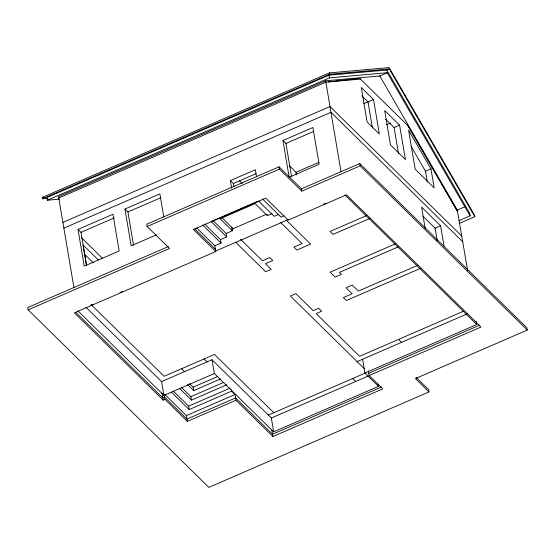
<?xml version="1.0" encoding="UTF-8"?>
<svg xmlns="http://www.w3.org/2000/svg" width="555" height="555" viewBox="0 0 555 555"><rect width="100%" height="100%" fill="white"/><g stroke="black" fill="none" stroke-linecap="round" stroke-linejoin="round"><path stroke-width="0.83" d="M47.64 198.308L42.52 198.766L42.291 197.413L329.365 72.906L389.083 67.599L474.622 215.354L474.851 216.707L458.985 223.589M42.52 198.766L329.594 74.259L389.312 68.952L474.851 216.707M458.978 220.668L470.085 215.853L469.627 213.148L386.814 70.034L328.983 75.168L46.911 197.511L47.369 200.223L59.447 199.148M47.369 200.223L329.441 77.88L387.272 72.74L470.085 215.853M467.671 270.75L457.285 210.061L379.787 75.986L325.639 80.801L58.539 196.643L73.933 287.677M58.768 197.996L325.868 82.154L360.486 79.081M386.134 70.332L389.312 68.952M379.329 76.188L387.272 72.74M62.895 222.402L329.996 106.553L461.809 236.09M63.867 228.14L330.967 112.297L462.78 241.827M363.747 103.542L368.506 101.482M361.922 95.925L368.034 101.933L373.522 99.546L379.349 133.991L367.132 121.989L361.305 87.544L373.522 99.546M78.012 229.402L112.956 214.244L119.172 250.985L84.228 266.143L78.012 229.402L80.995 232.337L86.635 265.658M156.572 234.765L131.153 245.789L124.944 209.048L159.889 193.889L163.794 216.963M282.953 140.512L312.909 127.525L319.125 164.266L289.169 177.253L282.953 140.512L285.943 143.447L291.576 176.774M80.995 232.337L114.358 217.865M124.944 209.048L127.927 211.982L160.492 197.857M285.943 143.447L313.533 131.48M231.678 188.221L230.38 180.569L255.342 169.74L256.493 176.545M230.38 180.569L233.371 183.504L255.987 173.694M28.139 309.843L208.826 487.401L428.994 391.913L415.417 378.565L527.25 330.058L360.139 165.848L301.851 191.128L301.462 188.832L279.068 166.819L146.763 224.199L147.151 226.495L169.553 248.508L28.139 309.843L27.75 307.546L168.366 246.559M147.151 226.495L279.456 169.115L301.851 191.128M386.516 124.813L390.491 123.092M385.732 119.325L394.092 127.546L399.586 125.159L405.414 159.604L390.477 144.931L384.657 110.487L399.586 125.159M289.245 165.702L295.954 172.293L318.986 162.303M257.749 201.354L211.115 221.584L226.724 236.923L220.481 239.628L204.545 223.97M301.462 188.832L359.751 163.552L526.861 327.762L527.25 330.058M231.324 229.458L266.303 214.285M212.933 220.501L226.142 233.482L232.378 230.776L231.803 227.328M232.378 230.776L220.168 218.767L255.113 203.609L267.33 215.618L272.012 213.585M278.832 214.32L274.156 216.353L258.54 201.014M196.664 227.939L214.827 245.782L221.063 243.076L220.481 239.628M284.098 215.735L280.976 217.088L262.584 199.016M90.569 305.292L92.949 304.258M119.977 292.541L122.364 291.507M215.375 251.165L288.51 219.447M323.482 204.275L325.868 203.241M214.827 245.782L215.798 251.526L74.384 312.853L163.17 400.106L164.918 399.35L187.319 421.363L235.993 400.252L272.914 436.535L382.756 388.895L369.172 375.548L368.374 370.823M427.301 182.005L425.484 171.259L430.971 168.873L408.584 130.175L415.189 169.213L434.19 187.888L430.971 168.873M366.397 215.687L330.072 231.442L333.055 234.376L370.171 218.275M456.827 210.255L464.778 206.814M395.16 243.971L330.142 272.172L335.164 277.105L341.401 274.399L339.369 272.401L398.143 246.906M422.848 216.11L435.106 228.16L440.601 225.774L444.069 246.281M417.145 265.581L358.37 291.07L352.265 285.069L346.022 287.774L352.134 293.782L343.392 297.57L346.382 300.505L420.135 268.516M85.969 307.303L161.595 381.618L212.017 359.751L271.339 418.04L273.671 431.818L378.51 386.349L378.101 383.914M77.846 310.814L163.926 395.396L214.348 373.529L273.671 431.818M189.477 383.56L193.14 387.161L217.574 376.561M187.611 384.601L193.723 390.609L220.522 378.982M181.27 387.21L190.878 396.652L223.922 382.312M179.452 388.292L191.461 400.093L226.87 384.733M173.285 391.074L188.61 406.135L230.263 388.07M171.419 392.108L189.193 409.576L231.629 391.171L235.022 394.508L235.993 400.252M164.557 394.203L186.348 415.619L235.022 394.508M463.578 311.202L359.612 356.289L316.177 313.603L321.671 311.223L318.681 308.289L313.186 310.668L295.87 293.65L290.383 296.037L364.17 368.548M357.108 361.603L467.303 313.811M362.602 359.224L364.933 373.002L476.766 324.502L476.218 321.255M268.349 415.105L365.336 373.043M368.784 373.251L479.825 325.091M271.339 418.04L368.305 375.985M369.172 375.548L481.005 327.048L346.473 194.847L288.191 220.127L265.789 198.114L193.397 229.513L215.798 251.526M381.576 386.939L272.526 434.239L235.604 397.956L186.931 419.067L164.53 397.054L162.781 397.81L75.841 312.375M328.317 81.932L359.751 78.359L408.022 125.791L457.514 211.413L408.022 125.791M42.291 197.413L43.998 197.261M440.601 225.774L421.592 207.098L425.206 228.459M344.946 194.965L476.766 324.502M286.255 220.203L310.592 244.117L296.863 250.076L293.873 247.142L302.114 243.569L280.774 222.597M239.191 180.507L242.237 183.504M398.552 339.403L401.542 342.338M416.264 377.483L428.606 389.617L428.994 391.913M222.028 217.726L233.155 228.66M240.475 239.212L262.425 260.781L269.786 257.582L272.769 260.524L265.408 263.715L271.18 269.383L265.685 271.763L235.639 242.237M364.933 373.002L378.51 386.349M202.672 225.004L221.063 243.076M352.723 378.51L355.713 381.445M194.826 229L215.409 249.23M273.844 412.726L214.521 354.43L164.1 376.304L91.388 304.855M81.585 237.776L102.536 258.366M204.039 358.981L207.022 361.915M98.339 259.983L83.014 244.922L86.483 265.429M84.873 254.53L93.455 262.966M181.575 368.721L184.558 371.656M410.984 146.09L425.484 171.259M435.106 228.16L437.278 240.974M394.092 127.546L398.497 153.589M368.034 101.933L372.44 127.976M359.751 163.552L360.139 165.848M329.365 72.906L329.594 74.259M328.983 75.168L329.441 77.88M325.639 80.801L341.034 171.835M295.954 172.293L296.384 174.846M279.068 166.819L279.456 169.115M267.094 214.237L267.33 215.618M233.371 183.504L233.946 186.903M271.846 430.18L272.914 436.535M226.142 233.482L226.724 236.923M231.4 389.797L231.629 391.171M212.017 359.751L214.348 373.529M193.14 387.161L193.723 390.609M190.878 396.652L191.461 400.093M188.61 406.135L189.193 409.576M186.348 415.619L187.319 421.363M164.183 394.987L164.918 399.35M161.595 381.618L163.926 395.396M161.963 392.947L163.17 400.106M127.927 211.982L133.561 245.303"/></g></svg>
